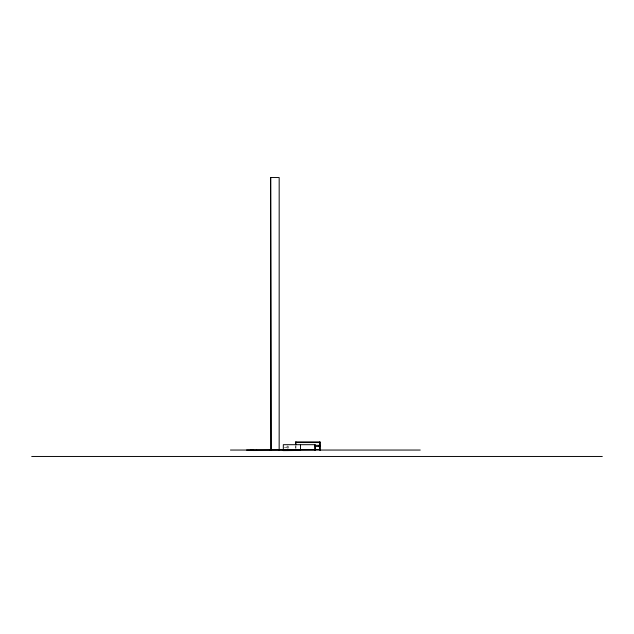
<?xml version="1.0" encoding="UTF-8"?>
<svg xmlns="http://www.w3.org/2000/svg" width="634" height="634" viewBox="0 0 634 634"><rect width="100%" height="100%" fill="white"/><g stroke="black" fill="none" stroke-linecap="round" stroke-linejoin="round"><path stroke-width="0.48" stroke-dasharray="3.17 2.38" d="M284.404 447.683L285.498 447.683A1.181 1.181 0 0 0 286.972 446.558A1.244 1.244 0 0 1 287.02 446.241A1.252 1.252 0 0 0 286.972 446.558M295.959 445.868L295.959 448.373M295.468 446.273L295.468 448.301M288.224 446.273L288.224 448.159M287.234 445.813L287.234 448.357"/><path stroke-width="0.95" d="M279.158 450.045L279.174 177.536L270.631 177.536L271.019 450.045L270.694 177.536M318.482 446.677L319.774 445.33L318.482 446.526M300.484 444.688L300.484 450.465L283.319 450.631L283.319 444.688L315.257 444.688L315.257 450.045L315.328 449.514L320.321 449.514L320.321 450.045M270.06 449.76L269.973 450.045M295.959 442.564L320.17 442.564M315.257 445.33L320.17 445.33M315.257 446.399L319.774 446.399M315.241 449.752L246.555 450.045M230.451 450.045L420.247 450.045M31.7 456.464L602.3 456.464M320.17 450.045L320.17 441.906L295.468 441.906L295.468 444.822M319.774 441.906L319.774 450.077M314.829 444.688L314.829 450.045M295.959 441.906L295.959 444.838M256.556 449.744L256.564 450.536L253.164 450.536L253.164 449.76L252.8 450.045M253.148 450.536L253.148 449.799L250.493 450.045"/></g></svg>
